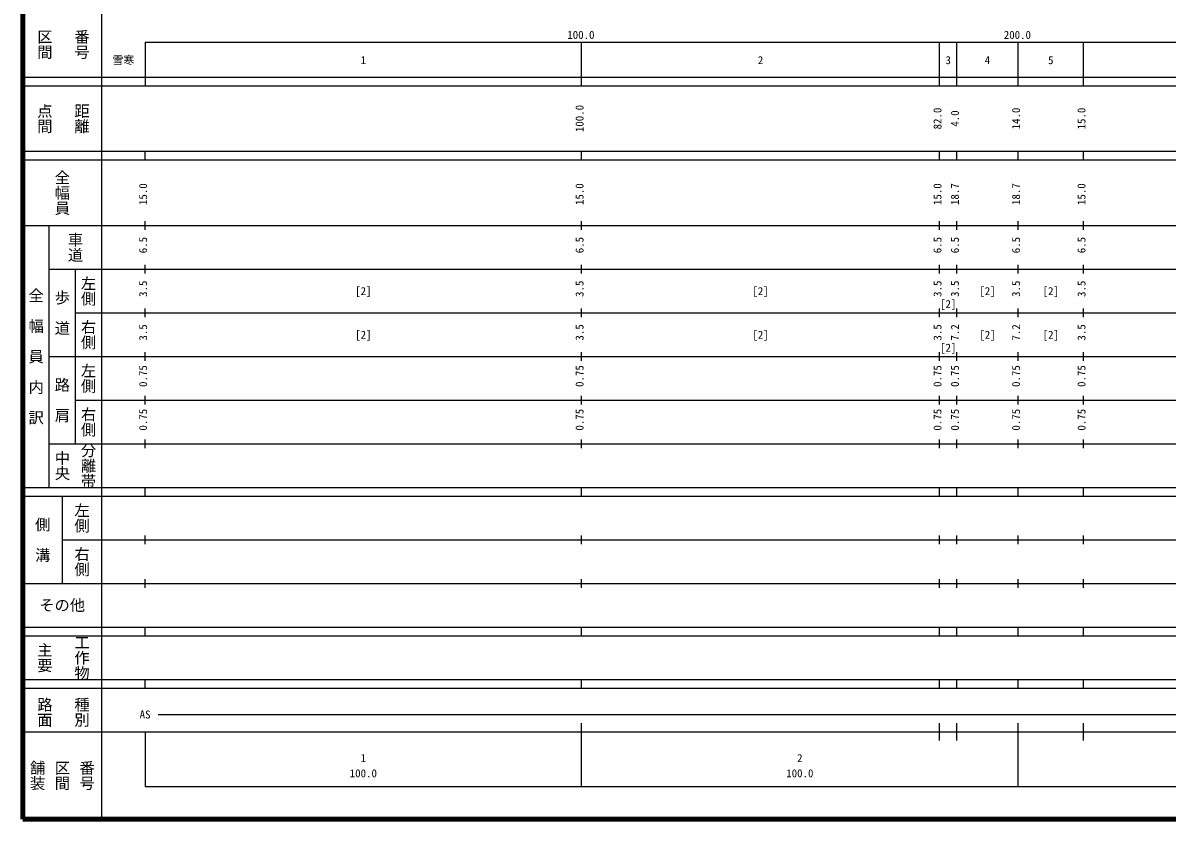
# Model space of a CAD drawing. Units: millimetres on the paper, enlarged 1000 times. Extents: x 40000 to 680000, y 20000 to 380000.
# Drawn here: x 40000 to 302151, y 20000 to 202409 of the extents above; entities that cross this region are included whole.
import ezdxf
from ezdxf.enums import TextEntityAlignment as Align

# ---------------------------------------------------------------- set-up
doc = ezdxf.new("R2010")
doc.units = ezdxf.units.MM
doc.header["$LTSCALE"] = 1000
doc.layers.add('M-TTL', color=2, linetype='Continuous', lineweight=140)
doc.layers.add('M-TTL-BAND', color=7, linetype='Continuous', lineweight=25)
doc.styles.add('@ＭＳ ゴシック', font='')
doc.styles.add('ＭＳ ゴシック', font='')
doc.styles.get('@ＭＳ ゴシック').set_extended_font_data('@MS Gothic')
doc.styles.get('ＭＳ ゴシック').set_extended_font_data('MS Gothic')

msp = doc.modelspace()

# ---------------------------------------------------------------- linework, layer by layer
at = {"layer": 'M-TTL'}
for p, q in [((40000, 380000), (40000, 20000)), ((40000, 20000), (680000, 20000))]:
    msp.add_line(p, q, dxfattribs=at)
at = {"layer": 'M-TTL-BAND'}
for p, q in [((58000, 370000), (58000, 20000)), ((68000, 198000), (579000, 198000)), ((68000, 198000), (68000, 188000)), ((168000, 188000), (168000, 198000)), ((250000, 188000), (250000, 198000)), ((254000, 188000), (254000, 198000)), ((268000, 188000), (268000, 198000)), ((283000, 188000), (283000, 198000)), ((40000, 190000), (579000, 190000)), ((40000, 188000), (579000, 188000)), ((40000, 173000), (579000, 173000)), ((40000, 171000), (579000, 171000)), ((68000, 171000), (68000, 173000)), ((168000, 171000), (168000, 173000)), ((250000, 171000), (250000, 173000)), ((254000, 171000), (254000, 173000)), ((268000, 171000), (268000, 173000)), ((283000, 171000), (283000, 173000)), ((40000, 156000), (579000, 156000)), ((46000, 96000), (46000, 156000)), ((68000, 155000), (68000, 157000)), ((168000, 155000), (168000, 157000)), ((250000, 155000), (250000, 157000)), ((254000, 155000), (254000, 157000)), ((268000, 155000), (268000, 157000)), ((283000, 155000), (283000, 157000)), ((68000, 145000), (68000, 147000)), ((168000, 145000), (168000, 147000)), ((250000, 145000), (250000, 147000)), ((254000, 145000), (254000, 147000)), ((268000, 145000), (268000, 147000)), ((283000, 145000), (283000, 147000)), ((46000, 146000), (579000, 146000)), ((52000, 146000), (52000, 106000)), ((68000, 135000), (68000, 137000)), ((168000, 135000), (168000, 137000)), ((250000, 135000), (250000, 137000)), ((254000, 135000), (254000, 137000)), ((268000, 135000), (268000, 137000)), ((283000, 135000), (283000, 137000)), ((52000, 136000), (579000, 136000)), ((46000, 126000), (579000, 126000)), ((68000, 125000), (68000, 127000)), ((168000, 125000), (168000, 127000)), ((250000, 125000), (250000, 127000)), ((254000, 125000), (254000, 127000)), ((268000, 125000), (268000, 127000)), ((283000, 125000), (283000, 127000)), ((52000, 116000), (579000, 116000)), ((68000, 115000), (68000, 117000)), ((168000, 115000), (168000, 117000)), ((250000, 115000), (250000, 117000)), ((254000, 115000), (254000, 117000)), ((268000, 115000), (268000, 117000)), ((283000, 115000), (283000, 117000)), ((46000, 106000), (579000, 106000)), ((68000, 105000), (68000, 107000)), ((168000, 105000), (168000, 107000)), ((250000, 105000), (250000, 107000)), ((254000, 105000), (254000, 107000)), ((268000, 105000), (268000, 107000)), ((283000, 105000), (283000, 107000)), ((40000, 96000), (579000, 96000)), ((68000, 94000), (68000, 96000)), ((168000, 94000), (168000, 96000)), ((250000, 94000), (250000, 96000)), ((254000, 94000), (254000, 96000)), ((268000, 94000), (268000, 96000)), ((283000, 94000), (283000, 96000)), ((40000, 94000), (579000, 94000)), ((49000, 94000), (49000, 74000)), ((49000, 84000), (579000, 84000)), ((68000, 83000), (68000, 85000)), ((168000, 83000), (168000, 85000)), ((250000, 83000), (250000, 85000)), ((254000, 83000), (254000, 85000)), ((268000, 83000), (268000, 85000)), ((283000, 83000), (283000, 85000)), ((40000, 74000), (579000, 74000)), ((68000, 73000), (68000, 75000)), ((168000, 73000), (168000, 75000)), ((250000, 73000), (250000, 75000)), ((254000, 73000), (254000, 75000)), ((268000, 73000), (268000, 75000)), ((283000, 73000), (283000, 75000)), ((40000, 64000), (579000, 64000)), ((68000, 62000), (68000, 64000)), ((168000, 62000), (168000, 64000)), ((250000, 62000), (250000, 64000)), ((254000, 62000), (254000, 64000)), ((268000, 62000), (268000, 64000)), ((283000, 62000), (283000, 64000)), ((40000, 62000), (579000, 62000)), ((40000, 52000), (579000, 52000)), ((40000, 50000), (579000, 50000)), ((68000, 50000), (68000, 52000)), ((168000, 50000), (168000, 52000)), ((250000, 50000), (250000, 52000)), ((254000, 50000), (254000, 52000)), ((268000, 50000), (268000, 52000)), ((283000, 50000), (283000, 52000)), ((71000, 44000), (565000, 44000)), ((168000, 27500), (168000, 42000)), ((250000, 38000), (250000, 42000)), ((254000, 38000), (254000, 42000)), ((268000, 27500), (268000, 42000)), ((283000, 38000), (283000, 42000)), ((40000, 40000), (579000, 40000)), ((68000, 40000), (68000, 27500)), ((68000, 27500), (579000, 27500))]:
    msp.add_line(p, q, dxfattribs=at)

# ---------------------------------------------------------------- texts
at = {"layer": 'M-TTL-BAND', "style": '@ＭＳ ゴシック'}
for s, p in [('区間', (45000, 197500)), ('番号', (53500, 197500)), ('点間', (45000, 180500)), ('距離', (53500, 180500)), ('全幅員', (49000, 163500)), ('車道', (52000, 151000)), ('左側', (55000, 141000)), ('全\u3000幅\u3000員\u3000内\u3000訳', (43000, 126000)), ('歩\u3000道', (49000, 136000)), ('右側', (55000, 131000)), ('左側', (55000, 121000)), ('路\u3000肩', (49000, 116000)), ('右側', (55000, 111000)), ('分離帯', (55000, 101000)), ('中央', (49000, 101000)), ('左側', (53500, 89000)), ('側\u3000溝', (44500, 84000)), ('右側', (53500, 79000)), ('主要', (45000, 57000)), ('工作物', (53500, 57000)), ('路面', (45000, 44500)), ('種別', (53500, 44500)), ('舗装', (43333, 30000)), ('区間', (49000, 30000)), ('番号', (54667, 30000))]:
    msp.add_text(s, height=2566, rotation=270, dxfattribs=at).set_placement(p, align=Align.MIDDLE_CENTER)
at = {"layer": 'M-TTL-BAND', "style": 'ＭＳ ゴシック'}
for s, p in [('100.0', (167844, 198195)), ('200.0', (267844, 198195)), ('雪寒', (63017, 192405)), ('1', (118000, 192405)), ('2', (209000, 192405)), ('3', (252000, 192405)), ('4', (261000, 192405)), ('5', (275500, 192405)), ('[2]', (118000, 139500)), ('[2]', (209000, 139500)), ('[2]', (261000, 139500)), ('[2]', (275500, 139500)), ('[2]', (252000, 136535)), ('[2]', (118000, 129500)), ('[2]', (209000, 129500)), ('[2]', (261000, 129500)), ('[2]', (275500, 129500)), ('[2]', (252000, 126535)), ('AS', (68000, 42500)), ('1', (118000, 32523)), ('2', (218000, 32523)), ('100.0', (118000, 29033)), ('100.0', (218000, 29033))]:
    msp.add_text(s, height=1833, dxfattribs=at).set_placement(p, align=Align.BOTTOM_CENTER)
for s, p in [('100.0', (169000, 180500)), ('82.0', (251000, 180500)), ('4.0', (255000, 180500)), ('14.0', (269000, 180500)), ('15.0', (284000, 180500)), ('15.0', (69000, 163174)), ('15.0', (169000, 163174)), ('15.0', (251000, 163174)), ('18.7', (255000, 163174)), ('18.7', (269000, 163174)), ('15.0', (284000, 163174)), ('6.5', (69000, 151500)), ('6.5', (169000, 151500)), ('6.5', (251000, 151500)), ('6.5', (255000, 151500)), ('6.5', (269000, 151500)), ('6.5', (284000, 151500)), ('3.5', (69000, 141500)), ('3.5', (169000, 141500)), ('3.5', (251000, 141500)), ('3.5', (255000, 141500)), ('3.5', (269000, 141500)), ('3.5', (284000, 141500)), ('3.5', (69000, 131500)), ('3.5', (169000, 131500)), ('3.5', (251000, 131500)), ('7.2', (255000, 131500)), ('7.2', (269000, 131500)), ('3.5', (284000, 131500)), ('0.75', (69000, 121500)), ('0.75', (169000, 121500)), ('0.75', (251000, 121500)), ('0.75', (255000, 121500)), ('0.75', (269000, 121500)), ('0.75', (284000, 121500)), ('0.75', (69000, 111500)), ('0.75', (169000, 111500)), ('0.75', (251000, 111500)), ('0.75', (255000, 111500)), ('0.75', (269000, 111500)), ('0.75', (284000, 111500))]:
    msp.add_text(s, height=1833, rotation=90, dxfattribs=at).set_placement(p, align=Align.BOTTOM_CENTER)
msp.add_text('その他', height=2566, dxfattribs=at).set_placement((49000, 69000), align=Align.MIDDLE_CENTER)

doc.saveas('drawing.dxf')
